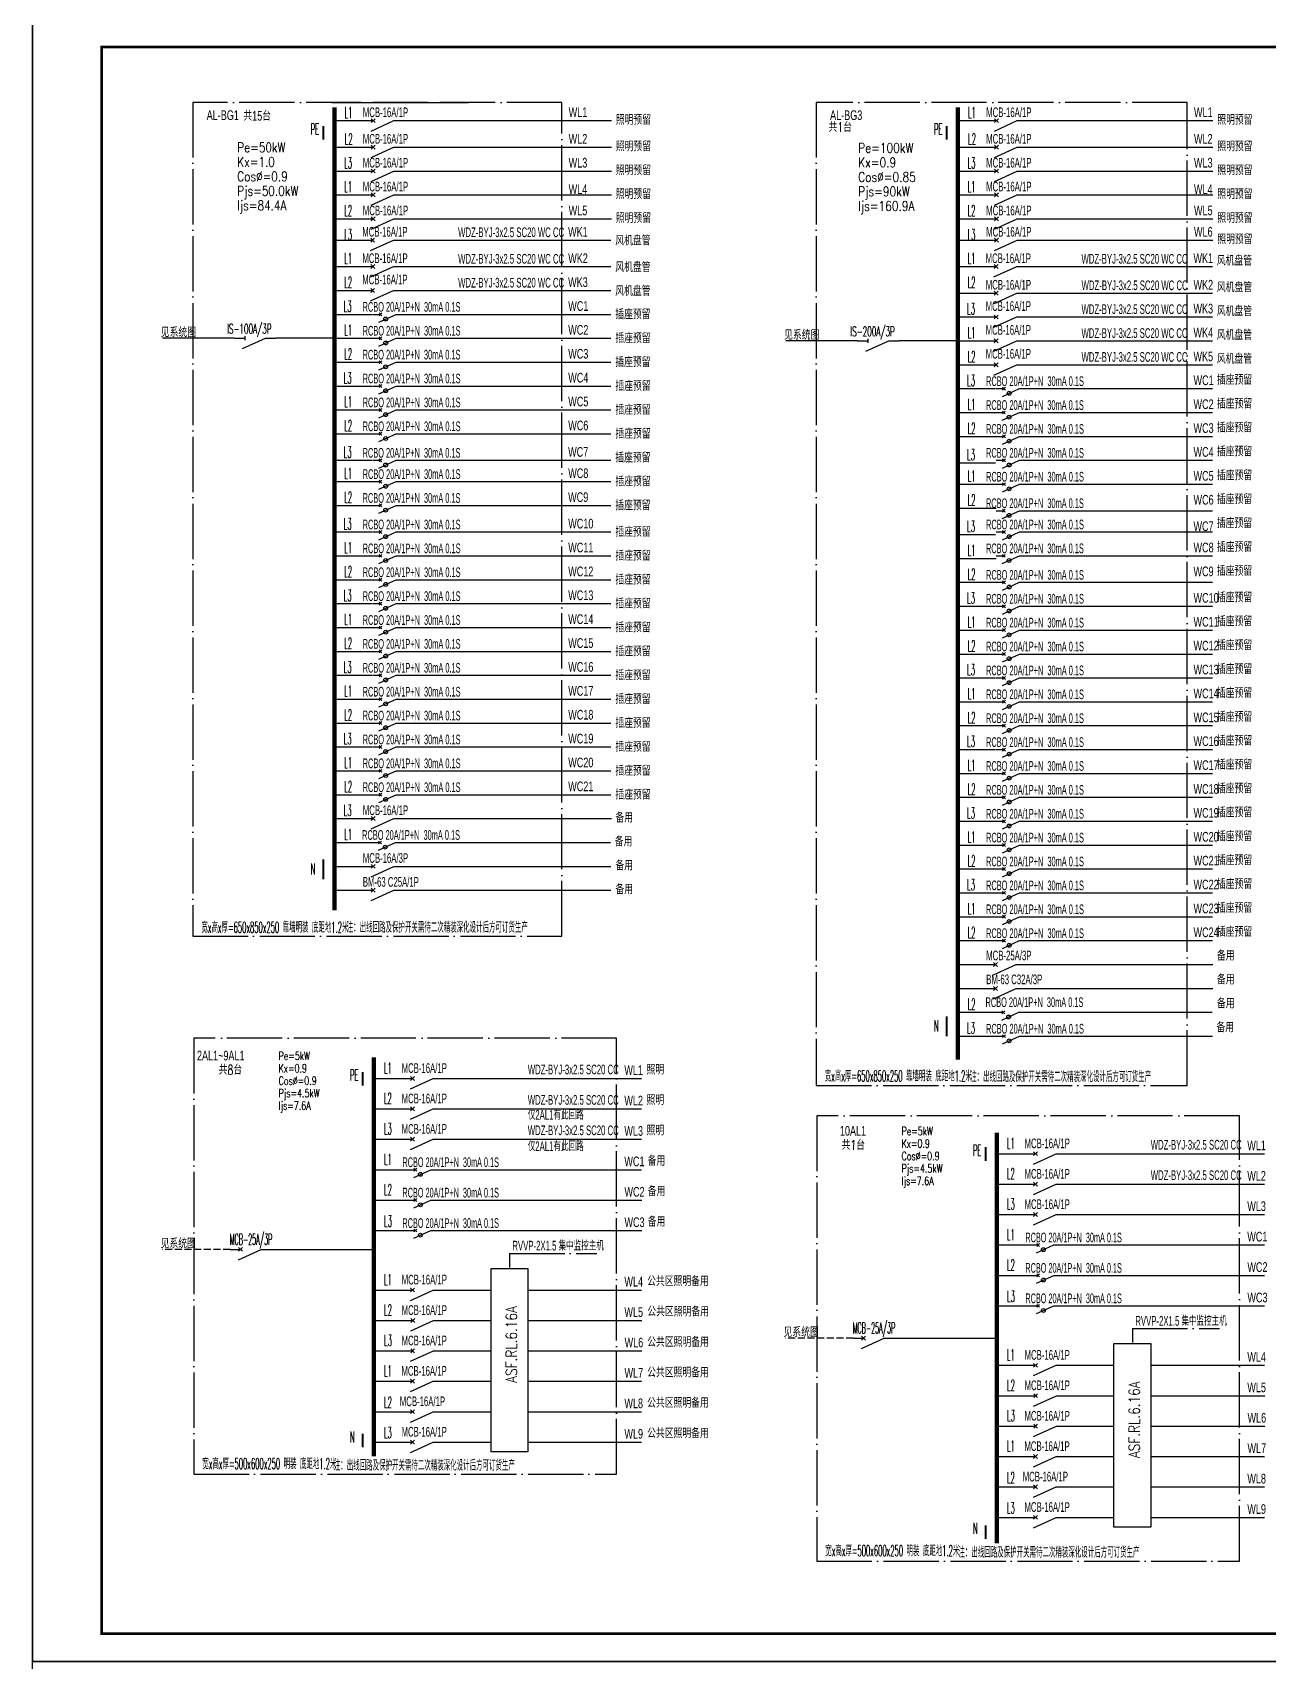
# Model space of a CAD drawing. Extents: x -127004 to 341119, y -13158 to 456864.
# Drawn here: x 27084 to 71803, y 68161 to 127086 of the extents above; entities that cross this region are included whole.
import ezdxf

# ---------------------------------------------------------------- set-up
doc = ezdxf.new("R2010")
doc.units = 0
doc.header["$LTSCALE"] = 1000
for name, pattern in [('CONTINOUS', [0]), ('DASH', [0.35, 0.25, -0.1]), ('DOTE', [2.42, 2, -0.2, 0.02, -0.2])]:
    doc.linetypes.add(name, pattern=pattern)
doc.layers.get('0').update_dxf_attribs({"linetype": 'CONTINUOUS'})
for name, color, linetype in [('D-TEXT', 7, 'CONTINUOUS'), ('DIM-箱柜', 3, 'CONTINUOUS'), ('DQ', 7, 'CONTINOUS'), ('EL-1', 4, 'DASH'), ('ELEMENT', 3, 'CONTINUOUS'), ('EQUIP-箱柜', 3, 'CONTINUOUS'), ('SIG_TEXT', 7, 'CONTINUOUS'), ('TEL_TEXT', 3, 'CONTINUOUS'), ('TEL_TITLE', 7, 'CONTINUOUS'), ('WIRE-照明', 1, 'CONTINUOUS'), ('内审意见修改', 2, 'CONTINUOUS')]:
    doc.layers.add(name, color=color, linetype=linetype)
doc.layers.add('内审要求修改2.10', color=6, linetype='CONTINUOUS', plot=False)
doc.styles.add('_COMPLEX', font='ros.shx', dxfattribs={"width": 0.6, "bigfont": 'jd.shx'})
doc.styles.add('_HZTXT', font='ROMANS2', dxfattribs={"width": 0.8, "bigfont": 'HZDF2'})
doc.styles.add('_TEL_DIM', font='ROMANS2', dxfattribs={"width": 0.8, "height": 3.5, "bigfont": 'HZDF2'})
doc.styles.add('B', font='ROMANS2', dxfattribs={"width": 0.8, "bigfont": 'HZDF2'})
doc.styles.add('DIM_FONT', font='ROMANS', dxfattribs={"bigfont": 'HZTXT'})
doc.styles.get("Standard").update_dxf_attribs({"font": 'GBENOR', "bigfont": 'GBCBIG'})

# ---------------------------------------------------------------- blocks, each defined once
blk = doc.blocks.new('SADF AGF AERG AER GER')
at = {"layer": 'DIM-箱柜'}
blk.add_lwpolyline([(-462150, -1228514), (-378050, -1228514), (-378050, -1287914), (-462150, -1287914)], close=True, dxfattribs=at)
blk = doc.blocks.new('A$C6873132B')
at = {"layer": 'DIM-箱柜'}
blk.add_blockref('SADF AGF AERG AER GER', (378050, 1287914), dxfattribs=at)
blk = doc.blocks.new('M_M19DXM')
for p, q in [((-0.25, -0.2), (0, -0.75)), ((-0.047, -0.203), (0.047, -0.297)), ((-0.047, -0.297), (0.047, -0.203))]:
    blk.add_line(p, q)
for points in [[(0, 0), (0, -0.25)], [(0, -0.75), (0, -1)]]:
    blk.add_lwpolyline(points)
blk.add_circle((-0.151, -0.417), 0.0615)
at = {"style": 'DIM_FONT', "width": 0.8, "flags": 9}
blk.add_attdef('S', (0.25, -0.5), '', height=0.2, dxfattribs=at)
blk = doc.blocks.new('M_M7')
for p, q in [((-0.25, -0.2), (0, -0.75)), ((-0.047, -0.297), (0.047, -0.203)), ((-0.047, -0.203), (0.047, -0.297))]:
    blk.add_line(p, q)
for points in [[(0, 0), (0, -0.25)], [(0, -0.75), (0, -1)]]:
    blk.add_lwpolyline(points)
at = {"width": 0.8, "flags": 9}
blk.add_attdef('S', (0.25, -0.5), '', height=0.2, dxfattribs=at)
blk = doc.blocks.new('M_M8')
for p, q in [((-0.25, -0.2), (0, -0.75)), ((0.05, -0.25), (-0.05, -0.25))]:
    blk.add_line(p, q)
for points in [[(0, 0), (0, -0.25)], [(0, -0.75), (0, -1)]]:
    blk.add_lwpolyline(points)
at = {"style": 'DIM_FONT', "width": 0.8, "flags": 9}
blk.add_attdef('S', (0.25, -0.5), '', height=0.2, dxfattribs=at)

msp = doc.modelspace()

# ---------------------------------------------------------------- linework, layer by layer
at = {"linetype": 'DOTE'}
for p, q in [((46240, 124561), (32883, 124561)), ((32883, 124561), (32883, 94397)), ((46240, 94397), (46240, 124561)), ((68867, 124561), (55440, 124561)), ((55440, 124561), (55440, 88994)), ((68867, 88994), (68867, 124561)), ((32883, 94397), (46240, 94397)), ((55440, 88994), (68867, 88994))]:
    msp.add_line(p, q, dxfattribs=at)
at = {"color": 0, "linetype": 'DOTE'}
for p, q in [((48217, 90707), (32917, 90707)), ((32917, 90707), (32917, 74936)), ((48217, 74936), (48217, 90707)), ((70757, 87902), (55457, 87902)), ((55457, 87902), (55457, 71789)), ((70757, 71789), (70757, 87902)), ((44339, 82923, 0), (47497, 82923, 0)), ((44339, 82923, 0), (44339, 82416, 0)), ((66879, 80200, 0), (70037, 80200, 0)), ((66879, 80200, 0), (66879, 79693, 0)), ((32917, 74936), (48217, 74936)), ((55457, 71789), (70757, 71789))]:
    msp.add_line(p, q, dxfattribs=at)
at = {"linetype": 'Continuous', "const_width": 72.9}
for points in [[(37606, 123710), (37606, 123213)], [(60162, 123710), (60162, 123213)], [(37606, 97176), (37606, 96448)], [(60162, 91500), (60162, 90772)]]:
    msp.add_lwpolyline(points, dxfattribs=at)
at = {"color": 1, "linetype": 'Continuous', "const_width": 72.9}
for points in [[(39031, 89488), (39031, 88991)], [(61571, 86765), (61571, 86268)], [(39031, 76399), (39031, 75902)], [(61571, 73089), (61571, 72592)]]:
    msp.add_lwpolyline(points, dxfattribs=at)
at = {"layer": 'DQ'}
for points in [[(45002, 75737), (43674, 75737), (43674, 82381), (45002, 82381)], [(67542, 73014), (66214, 73014), (66214, 79659), (67542, 79659)]]:
    msp.add_lwpolyline(points, close=True, dxfattribs=at)
at = {"layer": 'EL-1'}
for p, q in [((34234, 83067), (31777, 83067)), ((56775, 79859), (54317, 79859))]:
    msp.add_line(p, q, dxfattribs=at)
at = {"layer": 'EQUIP-箱柜'}
msp.add_line((37910, 124561), (42861, 124561), dxfattribs=at)
at = {"layer": 'TEL_TITLE'}
msp.add_lwpolyline([(27084, 68161), (111184, 68161), (111184, 127561), (27084, 127561)], close=True, dxfattribs=at)
at = {"layer": 'TEL_TITLE', "const_width": 100}
msp.add_lwpolyline([(29584, 69161), (110184, 69161), (110184, 126561), (29584, 126561)], close=True, dxfattribs=at)
at = {"layer": 'WIRE-照明'}
for p, q in [((38006, 123900), (39410, 123900)), ((40345, 123900), (48028, 123900)), ((60562, 123900), (61966, 123900)), ((62901, 123900), (69795, 123900)), ((38006, 122941), (39410, 122941)), ((40345, 122941), (48028, 122941)), ((60562, 122941), (61966, 122941)), ((62901, 122941), (69795, 122941)), ((37987, 122077), (39391, 122077)), ((40345, 122077), (48028, 122077)), ((60543, 122077), (61947, 122077)), ((62901, 122077), (69795, 122077)), ((37989, 121213), (39393, 121213)), ((40345, 121213), (48028, 121213)), ((60545, 121213), (61950, 121213)), ((62901, 121213), (69795, 121213)), ((37987, 120349), (39391, 120349)), ((40345, 120349), (48028, 120349)), ((60543, 120349), (61947, 120349)), ((62901, 120349), (69795, 120349)), ((37987, 119580), (39391, 119580)), ((40326, 119580), (48009, 119580)), ((60543, 119580), (61947, 119580)), ((62901, 119580), (69795, 119580)), ((37989, 118621), (39393, 118621)), ((40329, 118621), (48012, 118621)), ((60545, 118621), (61950, 118621)), ((62882, 118621), (69776, 118621)), ((37989, 117757), (39393, 117757)), ((40326, 117757), (48009, 117757)), ((60545, 117662), (61950, 117662)), ((62885, 117662), (69778, 117662)), ((37970, 116892), (39375, 116892)), ((40329, 116892), (48012, 116892)), ((60527, 116798), (61931, 116798)), ((62882, 116798), (69776, 116798)), ((37989, 116028), (39393, 116028)), ((40331, 116028), (48014, 116028)), ((60545, 115934), (61950, 115934)), ((62882, 115934), (69776, 115934)), ((37989, 115164), (39393, 115164)), ((40329, 115164), (48012, 115164)), ((60545, 115069), (61950, 115069)), ((62885, 115069), (69778, 115069)), ((37970, 114300), (39375, 114300)), ((40331, 114300), (48014, 114300)), ((60527, 114205), (61931, 114205)), ((62887, 114205), (69781, 114205)), ((37989, 113436), (39393, 113436)), ((40331, 113436), (48014, 113436)), ((60545, 113341), (61950, 113341)), ((62885, 113341), (69778, 113341)), ((37989, 112572), (39393, 112572)), ((40331, 112572), (48014, 112572)), ((60545, 112477), (61950, 112477)), ((62887, 112477), (69781, 112477)), ((37970, 111613), (39375, 111613)), ((40329, 111613), (48012, 111613)), ((60527, 111518), (61931, 111518)), ((62887, 111613), (69781, 111613)), ((37989, 110844), (39393, 110844)), ((40331, 110844), (48014, 110844)), ((60545, 110749), (61950, 110749)), ((62887, 110749), (69781, 110749)), ((37989, 109980), (39393, 109980)), ((40329, 109980), (48012, 109980)), ((60545, 109885), (61950, 109885)), ((62885, 109790), (69778, 109790)), ((37970, 109021), (39375, 109021)), ((40331, 109021), (48014, 109021)), ((62887, 109021), (69781, 109021)), ((60527, 108926), (61931, 108926)), ((37989, 108157), (39393, 108157)), ((40331, 108157), (48014, 108157)), ((60545, 108062), (61950, 108062)), ((62885, 108157), (69778, 108157)), ((37989, 107292), (39393, 107292)), ((40331, 107292), (48014, 107292)), ((60545, 107198), (61950, 107198)), ((62887, 107198), (69781, 107198)), ((37970, 106428), (39375, 106428)), ((40331, 106428), (48014, 106428)), ((60527, 106333), (61931, 106333)), ((62887, 106333), (69781, 106333)), ((37989, 105564), (39393, 105564)), ((40331, 105564), (48014, 105564)), ((60545, 105469), (61950, 105469)), ((62887, 105469), (69781, 105469)), ((37989, 104700), (39393, 104700)), ((40331, 104700), (48014, 104700)), ((60545, 104605), (61950, 104605)), ((62887, 104605), (69781, 104605)), ((37970, 103836), (39375, 103836)), ((40331, 103836), (48014, 103836)), ((60527, 103741), (61931, 103741)), ((62887, 103741), (69781, 103741)), ((37989, 102972), (39393, 102972)), ((40331, 102972), (48014, 102972)), ((60545, 102877), (61950, 102877)), ((62887, 102877), (69781, 102877)), ((37989, 102108), (39393, 102108)), ((40331, 102108), (48014, 102108)), ((60545, 102013), (61950, 102013)), ((62887, 102013), (69781, 102013)), ((37970, 101244), (39375, 101244)), ((40331, 101244), (48014, 101244)), ((60527, 101149), (61931, 101149)), ((62887, 101149), (69781, 101149)), ((37989, 100380), (39393, 100380)), ((40331, 100380), (48014, 100380)), ((60545, 100285), (61950, 100285)), ((62887, 100285), (69781, 100285)), ((37989, 99515), (39393, 99515)), ((40331, 99515), (48014, 99515)), ((60545, 99421), (61950, 99421)), ((62887, 99421), (69781, 99421)), ((37970, 98651), (39375, 98651)), ((40345, 98651), (48028, 98651)), ((60545, 98556), (61950, 98556)), ((62887, 98556), (69781, 98556)), ((37989, 97787), (39393, 97787)), ((40312, 97787), (47995, 97787)), ((60545, 97692), (61950, 97692)), ((62887, 97692), (69781, 97692)), ((37989, 96923), (39393, 96923)), ((40331, 96923), (48014, 96923)), ((60545, 96828), (61950, 96828)), ((62887, 96828), (69781, 96828)), ((37970, 96059), (39375, 96059)), ((40331, 96059), (48014, 96059)), ((60545, 95964), (61950, 95964)), ((62887, 95964), (69781, 95964)), ((60545, 95100), (61950, 95100)), ((62887, 95100), (69781, 95100)), ((60545, 94236), (61950, 94236)), ((62887, 94236), (69781, 94236)), ((60545, 93372), (61950, 93372)), ((62901, 93372), (69795, 93372)), ((60545, 92508), (61950, 92508)), ((62901, 92508), (69795, 92508)), ((60545, 91644), (61950, 91644)), ((62868, 91644), (69762, 91644)), ((60545, 90779), (61950, 90779)), ((62887, 90779), (69781, 90779)), ((39428, 89251), (40832, 89251)), ((41770, 89251), (49120, 89251)), ((39428, 88150), (40832, 88150)), ((41770, 88150), (49120, 88150)), ((39428, 87050), (40832, 87050)), ((41770, 87050), (49120, 87050)), ((61968, 86528), (63372, 86528)), ((64310, 86528), (71660, 86528)), ((39428, 85949), (40832, 85949)), ((41770, 85949), (49120, 85949)), ((61968, 85428), (63372, 85428)), ((64310, 85428), (71660, 85428)), ((39433, 84849), (40837, 84849)), ((41774, 84849), (49125, 84849)), ((61968, 84327), (63372, 84327)), ((64310, 84327), (71660, 84327)), ((39433, 83749), (40837, 83749)), ((41774, 83749), (49125, 83749)), ((61968, 83227), (63372, 83227)), ((64310, 83227), (71660, 83227)), ((61973, 82126), (63377, 82126)), ((64315, 82126), (71665, 82126)), ((39431, 81597), (40835, 81597)), ((41772, 81597), (43676, 81597)), ((45002, 81597), (49122, 81597)), ((61973, 81026), (63377, 81026)), ((64315, 81026), (71665, 81026)), ((39438, 80497), (40842, 80497)), ((41779, 80497), (43677, 80496)), ((45002, 80497), (49129, 80497)), ((39435, 79396), (40839, 79396)), ((41777, 79396), (43675, 79396)), ((44999, 79396), (49127, 79396)), ((61971, 78874), (63375, 78874)), ((64312, 78874), (66216, 78874)), ((67542, 78874), (71663, 78874)), ((39431, 78296), (40835, 78296)), ((41772, 78296), (43675, 78296)), ((45002, 78296), (49122, 78296)), ((39431, 77195), (40835, 77195)), ((41772, 77195), (43674, 77195)), ((45002, 77195), (49122, 77195)), ((61978, 77774), (63382, 77774)), ((64319, 77774), (66217, 77773)), ((67542, 77774), (71670, 77774)), ((61975, 76674), (63379, 76674)), ((64317, 76674), (66215, 76673)), ((67539, 76674), (71667, 76674)), ((39428, 76095), (40832, 76095)), ((41770, 76095), (43674, 76095)), ((45002, 76095), (49122, 76095)), ((61971, 75573), (63375, 75573)), ((64312, 75573), (66215, 75573)), ((67542, 75573), (71663, 75573)), ((61971, 74473), (63375, 74473)), ((64312, 74473), (66214, 74473)), ((67542, 74473), (71663, 74473)), ((61968, 73372), (63372, 73372)), ((64310, 73372), (66214, 73372)), ((67542, 73372), (71663, 73372))]:
    msp.add_line(p, q, dxfattribs=at)
at = {"layer": 'WIRE-照明', "linetype": 'Continuous'}
for p, q in [((34381, 116028), (31783, 116028)), ((37989, 116028), (35881, 116028)), ((56938, 115934), (54339, 115934)), ((60545, 115934), (58438, 115934)), ((35547, 83067), (39433, 83067)), ((58087, 79859), (61973, 79859))]:
    msp.add_line(p, q, dxfattribs=at)
at = {"layer": 'WIRE-照明', "const_width": 160}
for points in [[(38008, 124376), (38008, 95335)], [(60564, 124376), (60564, 89932)], [(39433, 90009), (39433, 75580)], [(61973, 87286), (61973, 72433)]]:
    msp.add_lwpolyline(points, dxfattribs=at)

# ---------------------------------------------------------------- block references
at = {"layer": 'DIM-箱柜'}
msp.add_blockref('SADF AGF AERG AER GER', (489234, 1356075), dxfattribs=at)
at = {"layer": 'DQ'}
for name, p, xscale, yscale, zscale, rotation in [('M_M7', (39035, 123900), 1500, 1500, 1500, 90), ('M_M7', (61591, 123900), 1500, 1500, 1500, 90), ('M_M7', (39035, 122941), 1500.000000000001, 1500.000000000001, 1500.000000000001, 89.99999999999999), ('M_M7', (61591, 122941), 1500.000000000001, 1500.000000000001, 1500.000000000001, 89.99999999999999), ('M_M7', (39035, 122077), 1500.000000000001, 1500.000000000001, 1500.000000000001, 89.99999999999999), ('M_M7', (61591, 122077), 1500.000000000001, 1500.000000000001, 1500.000000000001, 89.99999999999999), ('M_M7', (39035, 121213), 1500.000000000001, 1500.000000000001, 1500.000000000001, 89.99999999999999), ('M_M7', (61591, 121213), 1500.000000000001, 1500.000000000001, 1500.000000000001, 89.99999999999999), ('M_M7', (39035, 120349), 1500, 1500, 1500, 90), ('M_M7', (61591, 120349), 1500, 1500, 1500, 90), ('M_M7', (39016, 119580), 1500, 1500, 1500, 90), ('M_M7', (61591, 119580), 1500.000000000001, 1500.000000000001, 1500.000000000001, 89.99999999999999), ('M_M7', (39018, 118621), 1500, 1500, 1500, 90), ('M_M7', (61572, 118621), 1500.000000000001, 1500.000000000001, 1500.000000000001, 89.99999999999999), ('M_M7', (39016, 117757), 1500.000000000001, 1500.000000000001, 1500.000000000001, 89.99999999999999), ('M_M7', (61575, 117662), 1500, 1500, 1500, 90), ('M_M7', (61572, 116798), 1500, 1500, 1500, 89.99999999999999), ('M_M8', (34385, 116028), 1500, 1500, 1500, 90), ('M_M8', (56938, 115934), 1500.000000000001, 1500.000000000001, 1500.000000000001, 89.99999999999999), ('M_M7', (61572, 115934), 1500, 1500, 1500, 89.99999999999999), ('M_M7', (61572, 115069), 1500, 1500, 1500, 89.99999999999999), ('M_M7', (39035, 98651), 1500.000000000001, 1500.000000000001, 1500.000000000001, 89.99999999999999), ('M_M7', (39035, 96923), 1500.000000000001, 1500.000000000001, 1500.000000000001, 89.99999999999999), ('M_M7', (39035, 96059), 1500.000000000001, 1500.000000000001, 1500.000000000001, 89.99999999999999), ('M_M7', (61549, 93372), 1500.000000000001, 1500.000000000001, 1500.000000000001, 89.99999999999999), ('M_M7', (61549, 92508), 1500.000000000001, 1500.000000000001, 1500.000000000001, 89.99999999999999), ('M_M7', (40457, 89251), 1500, 1500, 1500, 90), ('M_M7', (40457, 88150), 1500, 1500, 1500, 90), ('M_M7', (40457, 87050), 1500, 1500, 1500, 90), ('M_M7', (62997, 86528), 1500, 1500, 1500, 90), ('M_M7', (62997, 85428), 1500, 1500, 1500, 90), ('M_M7', (62997, 84327), 1500, 1500, 1500, 90), ('M_M7', (34234, 83067), 1500, 1500, 1500, 90), ('M_M7', (40460, 81597), 1500, 1500, 1500, 90), ('M_M7', (40467, 80497), 1500, 1500, 1500, 90), ('M_M7', (56775, 79859), 1500, 1500, 1500, 90), ('M_M7', (40464, 79396), 1500, 1500, 1500, 90), ('M_M7', (63000, 78874), 1500, 1500, 1500, 90), ('M_M7', (40460, 78296), 1500, 1500, 1500, 90), ('M_M7', (63007, 77774), 1500, 1500, 1500, 90), ('M_M7', (40460, 77195), 1500, 1500, 1500, 90), ('M_M7', (63004, 76674), 1500, 1500, 1500, 90), ('M_M7', (40457, 76095), 1500, 1500, 1500, 90), ('M_M7', (63000, 75573), 1500, 1500, 1500, 90), ('M_M7', (63000, 74473), 1500, 1500, 1500, 90), ('M_M7', (62997, 73372), 1500, 1500, 1500, 90)]:
    msp.add_blockref(name, p, dxfattribs=dict(at, xscale=xscale, yscale=yscale, zscale=zscale, rotation=rotation))
at = {"layer": 'ELEMENT'}
for p, xscale, yscale, zscale, rotation in [((39391, 116892), 1124.999999999998, 1124.999999999998, 1124.999999999998, 89.99999999999999), ((39393, 116028), 1125, 1125, 1125, 90), ((39391, 115164), 1125, 1125, 1125, 90), ((39393, 114300), 1125, 1125, 1125, 90), ((61950, 114205), 1125, 1125, 1125, 90), ((39393, 113436), 1125, 1125, 1125, 90), ((61947, 113341), 1125, 1125, 1125, 90), ((39393, 112572), 1125, 1125, 1125, 90), ((61950, 112477), 1125, 1125, 1125, 90), ((39391, 111613), 1124.999999999998, 1124.999999999998, 1124.999999999998, 89.99999999999999), ((61950, 111613), 1125, 1125, 1125, 90), ((39393, 110844), 1125, 1125, 1125, 90), ((61950, 110749), 1125, 1125, 1125, 90), ((39391, 109980), 1125, 1125, 1125, 90), ((61947, 109790), 1124.999999999998, 1124.999999999998, 1124.999999999998, 89.99999999999999), ((39393, 109021), 1124.999999999998, 1124.999999999998, 1124.999999999998, 89.99999999999999), ((61950, 109021), 1125, 1125, 1125, 90), ((39393, 108157), 1125, 1125, 1125, 90), ((61947, 108157), 1125, 1125, 1125, 90), ((39393, 107292), 1125, 1125, 1125, 90), ((61950, 107198), 1124.999999999998, 1124.999999999998, 1124.999999999998, 89.99999999999999), ((39393, 106428), 1125, 1125, 1125, 90), ((61950, 106333), 1125, 1125, 1125, 90), ((39393, 105564), 1125, 1125, 1125, 90), ((61950, 105469), 1125, 1125, 1125, 90), ((39393, 104700), 1125, 1125, 1125, 90), ((61950, 104605), 1125, 1125, 1125, 90), ((39393, 103836), 1125, 1125, 1125, 90), ((61950, 103741), 1125, 1125, 1125, 90), ((39393, 102972), 1125, 1125, 1125, 90), ((61950, 102877), 1125, 1125, 1125, 90), ((39393, 102108), 1125, 1125, 1125, 90), ((61950, 102013), 1125, 1125, 1125, 90), ((39393, 101244), 1125, 1125, 1125, 90), ((61950, 101149), 1125, 1125, 1125, 90), ((39393, 100380), 1125, 1125, 1125, 90), ((61950, 100285), 1125, 1125, 1125, 90), ((39393, 99515), 1125, 1125, 1125, 90), ((61950, 99421), 1125, 1125, 1125, 90), ((61950, 98556), 1125, 1125, 1125, 90), ((39375, 97787), 1124.999999999988, 1124.999999999988, 1124.999999999988, 89.99999999999999), ((61950, 97692), 1125, 1125, 1125, 90), ((61950, 96828), 1125, 1125, 1125, 90), ((61950, 95964), 1125, 1125, 1125, 90), ((61950, 95100), 1125, 1125, 1125, 90), ((61950, 94236), 1125, 1125, 1125, 90), ((61931, 91644), 1125, 1125, 1125, 89.99999999999999), ((61950, 90779), 1125, 1125, 1125, 90), ((40649, 85949), 1125, 1125, 1125, 90), ((40649, 84849), 1125, 1125, 1125, 90), ((40649, 83749), 1125, 1125, 1125, 90), ((63190, 83227), 1125, 1125, 1125, 90), ((63190, 82126), 1125, 1125, 1125, 90), ((63190, 81026), 1125, 1125, 1125, 90)]:
    msp.add_blockref('M_M19DXM', p, dxfattribs=dict(at, xscale=xscale, yscale=yscale, zscale=zscale, rotation=rotation))
at = {"layer": '内审要求修改2.10'}
for p in [(111184, 68161), (111184, 8761)]:
    msp.add_blockref('A$C6873132B', p, dxfattribs=at)

# ---------------------------------------------------------------- texts
at = {"layer": 'D-TEXT', "style": '_HZTXT'}
for s, width, p in [('L1', 0.45, (38374, 123995)), ('L1', 0.45, (60930, 123995)), ('PE', 0.45, (37144, 123394)), ('PE', 0.45, (59700, 123394)), ('L2', 0.45, (38381, 123036)), ('L2', 0.45, (60937, 123036)), ('L3', 0.45, (38360, 122171)), ('L3', 0.45, (60916, 122171)), ('L1', 0.45, (38362, 121307)), ('L1', 0.45, (60918, 121307)), ('L2', 0.45, (38360, 120443)), ('L2', 0.45, (60916, 120443)), ('L3', 0.45, (38362, 119579)), ('L3', 0.45, (60918, 119579)), ('L1', 0.45, (38362, 118715)), ('L1', 0.45, (60918, 118715)), ('L2', 0.45, (38362, 117851)), ('L2', 0.45, (60918, 117851)), ('L3', 0.45, (38343, 116987)), ('L3', 0.45, (60899, 116892)), ('L1', 0.45, (38362, 116122)), ('L1', 0.45, (60918, 116028)), ('L2', 0.45, (38362, 115258)), ('L2', 0.45, (60918, 115164)), ('L3', 0.45, (38343, 114394)), ('L3', 0.45, (60899, 114299)), ('L1', 0.45, (38362, 113530)), ('L1', 0.45, (60918, 113435)), ('L2', 0.45, (38362, 112666)), ('L2', 0.45, (60918, 112571)), ('L3', 0.45, (38343, 111707)), ('L3', 0.45, (60899, 111612)), ('L1', 0.45, (38362, 110938)), ('L1', 0.45, (60918, 110843)), ('L2', 0.45, (38362, 110074)), ('L2', 0.45, (60918, 109979)), ('L3', 0.45, (38343, 109115)), ('L3', 0.45, (60899, 109020)), ('L1', 0.45, (38362, 108251)), ('L1', 0.45, (60918, 108156)), ('L2', 0.45, (38362, 107387)), ('L2', 0.45, (60918, 107292)), ('L3', 0.45, (38343, 106522)), ('L3', 0.45, (60899, 106428)), ('L1', 0.45, (38362, 105658)), ('L1', 0.45, (60918, 105563)), ('L2', 0.45, (38362, 104794)), ('L2', 0.45, (60918, 104699)), ('L3', 0.45, (38343, 103930)), ('L3', 0.45, (60899, 103835)), ('L1', 0.45, (38362, 103066)), ('L1', 0.45, (60918, 102971)), ('L2', 0.45, (38362, 102202)), ('L2', 0.45, (60918, 102107)), ('L3', 0.45, (38343, 101338)), ('L3', 0.45, (60899, 101243)), ('L1', 0.45, (38362, 100474)), ('L1', 0.45, (60918, 100379)), ('L2', 0.45, (38362, 99610)), ('L2', 0.45, (60918, 99515)), ('L3', 0.45, (38343, 98745)), ('L3', 0.45, (60899, 98651)), ('L1', 0.45, (38362, 97881)), ('L1', 0.45, (60918, 97786)), ('L2', 0.45, (60918, 96922)), ('N', 0.45, (37144, 96630)), ('L3', 0.45, (60899, 96058)), ('L1', 0.45, (60918, 95194)), ('宽x高x厚=650x850x250 靠墙明装 底距地1.2米', 0.45, (33193, 94521)), ('注：出线回路及保护开关需待二次精装深化设计后方可订货生产', 0.45, (38452, 94521)), ('L2', 0.45, (60918, 94330)), ('L2', 0.45, (60918, 91738)), ('N', 0.45, (59700, 90954)), ('L3', 0.45, (60899, 90874)), ('L1', 0.45, (39798, 89429)), ('宽x高x厚=650x850x250 靠墙明装 底距地1.2米', 0.45, (55750, 89142)), ('注：出线回路及保护开关需待二次精装深化设计后方可订货生产', 0.45, (61008, 89118)), ('L2', 0.45, (39798, 88328)), ('L3', 0.45, (39798, 87228)), ('L1', 0.45, (62339, 86706)), ('L1', 0.45, (39798, 86127)), ('L2', 0.45, (62339, 85605)), ('L2', 0.45, (39803, 85027)), ('L3', 0.45, (62339, 84505)), ('L3', 0.45, (39803, 83887)), ('MCB-25A/3P', 0.4, (34219, 83233, 0)), ('L1', 0.45, (62339, 83404)), ('L2', 0.45, (62343, 82304)), ('L1', 0.45, (39798, 81775)), ('L3', 0.45, (62343, 81165)), ('L2', 0.45, (39805, 80675)), ('MCB-25A/3P', 0.4, (56759, 80026, 0)), ('L3', 0.45, (39803, 79574)), ('L1', 0.45, (62339, 79052)), ('L1', 0.45, (39801, 78474)), ('L2', 0.45, (62346, 77952)), ('L2', 0.45, (39801, 77334)), ('L3', 0.45, (62343, 76851)), ('L3', 0.45, (39798, 76234)), ('L1', 0.45, (62341, 75751)), ('宽x高x厚=500x600x250 明装 底距地1.2米', 0.45, (33227, 75115)), ('注：出线回路及保护开关需待二次精装深化设计后方可订货生产', 0.45, (37984, 75060)), ('L2', 0.45, (62341, 74611)), ('L3', 0.45, (62339, 73511)), ('宽x高x厚=500x600x250 明装 底距地1.2米', 0.45, (55767, 71967)), ('注：出线回路及保护开关需待二次精装深化设计后方可订货生产', 0.45, (60585, 71912))]:
    msp.add_text(s, height=400, dxfattribs=dict(at, width=width)).set_placement(p)
at = {"layer": 'D-TEXT', "color": 1, "style": '_HZTXT', "width": 0.45}
for s, p in [('PE', (38569, 89173)), ('PE', (61109, 86450)), ('N', (38569, 76083)), ('N', (61109, 72774))]:
    msp.add_text(s, height=400, dxfattribs=at).set_placement(p)
at = {"layer": 'D-TEXT', "style": '_HZTXT', "width": 0.8}
for p in [(44610, 78241), (67150, 75518)]:
    msp.add_text('ASF.RL.6.16A', height=400, rotation=90, dxfattribs=at).set_placement(p)
at = {"layer": 'SIG_TEXT', "style": '_TEL_DIM'}
for s, height, width, p in [('Pe=50kW', 350, 0.8, (34487, 122757)), ('Kx=1.0', 350, 0.8, (34487, 122232)), ('Pe=100kW', 350, 0.8, (56962, 122737)), ('Cos%%C=0.9', 350, 0.8, (34487, 121707)), ('Cos%%C=0.85', 350, 0.8, (56962, 121687)), ('Kx=0.9', 350, 0.8, (56962, 122212)), ('Pjs=50.0kW', 350, 0.8, (34487, 121182)), ('Pjs=90kW', 350, 0.8, (56962, 121162)), ('Ijs=84.4A', 350, 0.8, (34487, 120657)), ('Ijs=160.9A', 350, 0.8, (56962, 120637)), ('Pe=5kW', 300, 0.7, (35987, 89918)), ('Kx=0.9', 300, 0.7, (35987, 89468)), ('Cos%%C=0.9', 300, 0.7, (35987, 89018)), ('Pjs=4.5kW', 300, 0.7, (35987, 88568)), ('Ijs=7.6A', 300, 0.7, (35987, 88118)), ('Pe=5kW', 300, 0.7, (58527, 87195)), ('Kx=0.9', 300, 0.7, (58527, 86745)), ('Cos%%C=0.9', 300, 0.7, (58527, 86295)), ('Pjs=4.5kW', 300, 0.7, (58527, 85845)), ('Ijs=7.6A', 300, 0.7, (58527, 85395))]:
    msp.add_text(s, height=height, dxfattribs=dict(at, width=width)).set_placement(p)
at = {"layer": 'TEL_TEXT', "ltscale": 2, "style": '_COMPLEX'}
for s, width, p in [('MCB-16A/1P', 0.6, (39034, 124027)), ('WL1', 0.7, (46482, 124027)), ('MCB-16A/1P', 0.6, (61590, 124027)), ('WL1', 0.7, (69109, 124027)), ('AL-BG1', 0.7, (33384, 123923)), ('共15台', 0.7, (34712, 123900)), ('照明预留', 0.7, (48187, 123753)), ('AL-BG3', 0.7, (55941, 123923)), ('照明预留', 0.7, (69954, 123753)), ('MCB-16A/1P', 0.6, (39034, 123068)), ('照明预留', 0.7, (48187, 122794)), ('MCB-16A/1P', 0.6, (61590, 123068)), ('照明预留', 0.7, (69954, 122794)), ('MCB-16A/1P', 0.6, (39034, 122204)), ('MCB-16A/1P', 0.6, (61590, 122204)), ('照明预留', 0.7, (48187, 121930)), ('照明预留', 0.7, (69954, 121930)), ('MCB-16A/1P', 0.6, (39034, 121339)), ('照明预留', 0.7, (48187, 121066)), ('MCB-16A/1P', 0.6, (61590, 121339)), ('照明预留', 0.7, (69954, 121066)), ('MCB-16A/1P', 0.6, (39034, 120475)), ('MCB-16A/1P', 0.6, (61590, 120475)), ('照明预留', 0.7, (48187, 120202)), ('照明预留', 0.7, (69954, 120202)), ('MCB-16A/1P', 0.6, (39015, 119706)), ('WDZ-BYJ-3x2.5 SC20 WC CC', 0.6, (42482, 119686)), ('WK1', 0.7, (46463, 119706)), ('风机盘管', 0.7, (48168, 119385)), ('MCB-16A/1P', 0.6, (61590, 119706)), ('照明预留', 0.7, (69954, 119433)), ('MCB-16A/1P', 0.6, (39018, 118747)), ('WDZ-BYJ-3x2.5 SC20 WC CC', 0.6, (42482, 118727)), ('WK2', 0.7, (46466, 118747)), ('MCB-16A/1P', 0.6, (61571, 118747)), ('WDZ-BYJ-3x2.5 SC20 WC CC', 0.6, (65038, 118727)), ('WK1', 0.7, (69090, 118747)), ('风机盘管', 0.7, (69935, 118658)), ('风机盘管', 0.7, (48170, 118426)), ('MCB-16A/1P', 0.6, (39015, 117978)), ('WDZ-BYJ-3x2.5 SC20 WC CC', 0.6, (42482, 117863)), ('WK3', 0.7, (46463, 117883)), ('风机盘管', 0.7, (48168, 117562)), ('MCB-16A/1P', 0.6, (61574, 117788)), ('WDZ-BYJ-3x2.5 SC20 WC CC', 0.6, (65041, 117768)), ('WK2', 0.7, (69092, 117788)), ('风机盘管', 0.7, (69937, 117699)), ('RCBO 20A/1P+N  30mA 0.1S', 0.5, (39027, 116988)), ('WC1', 0.7, (46466, 117019)), ('MCB-16A/1P', 0.6, (61571, 117019)), ('WK3', 0.7, (69090, 116924)), ('插座预留', 0.7, (48170, 116719)), ('WDZ-BYJ-3x2.5 SC20 WC CC', 0.6, (65038, 116904)), ('风机盘管', 0.7, (69935, 116835)), ('RCBO 20A/1P+N  30mA 0.1S', 0.5, (39030, 116124)), ('插座预留', 0.7, (48173, 115854)), ('MCB-16A/1P', 0.6, (61571, 116155)), ('WDZ-BYJ-3x2.5 SC20 WC CC', 0.6, (65038, 116040)), ('WK4', 0.7, (69090, 116060)), ('风机盘管', 0.7, (69935, 115971)), ('RCBO 20A/1P+N  30mA 0.1S', 0.5, (39027, 115260)), ('MCB-16A/1P', 0.6, (61571, 115291)), ('WDZ-BYJ-3x2.5 SC20 WC CC', 0.6, (65038, 115176)), ('WK5', 0.7, (69090, 115196)), ('风机盘管', 0.7, (69935, 115107)), ('插座预留', 0.7, (48170, 114990)), ('RCBO 20A/1P+N  30mA 0.1S', 0.5, (39030, 114396)), ('插座预留', 0.7, (48173, 114126)), ('RCBO 20A/1P+N  30mA 0.1S', 0.5, (61586, 114301)), ('WC1', 0.7, (69092, 114332)), ('插座预留', 0.7, (69937, 114349)), ('RCBO 20A/1P+N  30mA 0.1S', 0.5, (39030, 113532)), ('RCBO 20A/1P+N  30mA 0.1S', 0.5, (61583, 113437)), ('插座预留', 0.7, (69940, 113485)), ('插座预留', 0.7, (48173, 113262)), ('RCBO 20A/1P+N  30mA 0.1S', 0.5, (39030, 112667)), ('插座预留', 0.7, (48173, 112398)), ('RCBO 20A/1P+N  30mA 0.1S', 0.5, (61586, 112573)), ('插座预留', 0.7, (69937, 112621)), ('RCBO 20A/1P+N  30mA 0.1S', 0.5, (39027, 111708)), ('RCBO 20A/1P+N  30mA 0.1S', 0.5, (61586, 111708)), ('插座预留', 0.7, (69940, 111757)), ('插座预留', 0.7, (48170, 111534)), ('RCBO 20A/1P+N  30mA 0.1S', 0.5, (39030, 110939)), ('插座预留', 0.7, (48173, 110670)), ('RCBO 20A/1P+N  30mA 0.1S', 0.5, (61586, 110844)), ('插座预留', 0.7, (69940, 110893)), ('RCBO 20A/1P+N  30mA 0.1S', 0.5, (39027, 110075)), ('插座预留', 0.7, (48170, 109806)), ('RCBO 20A/1P+N  30mA 0.1S', 0.5, (61583, 109885)), ('插座预留', 0.7, (69940, 110029)), ('RCBO 20A/1P+N  30mA 0.1S', 0.5, (39030, 109116)), ('插座预留', 0.7, (48173, 108847)), ('RCBO 20A/1P+N  30mA 0.1S', 0.5, (61586, 109116)), ('插座预留', 0.7, (69937, 109165)), ('RCBO 20A/1P+N  30mA 0.1S', 0.5, (39030, 108252)), ('RCBO 20A/1P+N  30mA 0.1S', 0.5, (61583, 108252)), ('插座预留', 0.7, (69940, 108301)), ('插座预留', 0.7, (48173, 107983)), ('RCBO 20A/1P+N  30mA 0.1S', 0.5, (39030, 107388)), ('插座预留', 0.7, (48173, 107118)), ('RCBO 20A/1P+N  30mA 0.1S', 0.5, (61586, 107293)), ('插座预留', 0.7, (69937, 107436)), ('RCBO 20A/1P+N  30mA 0.1S', 0.5, (39030, 106524)), ('RCBO 20A/1P+N  30mA 0.1S', 0.5, (61586, 106429)), ('插座预留', 0.7, (69940, 106478)), ('插座预留', 0.7, (48173, 106254)), ('RCBO 20A/1P+N  30mA 0.1S', 0.5, (39030, 105660)), ('插座预留', 0.7, (48173, 105390)), ('RCBO 20A/1P+N  30mA 0.1S', 0.5, (61586, 105565)), ('插座预留', 0.7, (69940, 105613)), ('RCBO 20A/1P+N  30mA 0.1S', 0.5, (39030, 104796)), ('插座预留', 0.7, (48173, 104526)), ('RCBO 20A/1P+N  30mA 0.1S', 0.5, (61586, 104701)), ('插座预留', 0.7, (69940, 104749)), ('RCBO 20A/1P+N  30mA 0.1S', 0.5, (39030, 103931)), ('插座预留', 0.7, (48173, 103662)), ('RCBO 20A/1P+N  30mA 0.1S', 0.5, (61586, 103837)), ('插座预留', 0.7, (69940, 103885)), ('RCBO 20A/1P+N  30mA 0.1S', 0.5, (39030, 103067)), ('插座预留', 0.7, (48173, 102798)), ('RCBO 20A/1P+N  30mA 0.1S', 0.5, (61586, 102972)), ('插座预留', 0.7, (69940, 103021)), ('RCBO 20A/1P+N  30mA 0.1S', 0.5, (39030, 102203)), ('插座预留', 0.7, (69940, 102157)), ('插座预留', 0.7, (48173, 101934)), ('RCBO 20A/1P+N  30mA 0.1S', 0.5, (61586, 102108)), ('RCBO 20A/1P+N  30mA 0.1S', 0.5, (39030, 101339)), ('插座预留', 0.7, (48173, 101070)), ('RCBO 20A/1P+N  30mA 0.1S', 0.5, (61586, 101244)), ('插座预留', 0.7, (69940, 101293)), ('RCBO 20A/1P+N  30mA 0.1S', 0.5, (39030, 100475)), ('插座预留', 0.7, (69940, 100429)), ('插座预留', 0.7, (48173, 100206)), ('RCBO 20A/1P+N  30mA 0.1S', 0.5, (61586, 100380)), ('RCBO 20A/1P+N  30mA 0.1S', 0.5, (39030, 99611)), ('插座预留', 0.7, (48173, 99341)), ('RCBO 20A/1P+N  30mA 0.1S', 0.5, (61586, 99516)), ('插座预留', 0.7, (69940, 99565)), ('MCB-16A/1P', 0.6, (39034, 98778)), ('RCBO 20A/1P+N  30mA 0.1S', 0.5, (61586, 98652)), ('插座预留', 0.7, (69940, 98701)), ('备用', 0.7, (48173, 98508)), ('RCBO 20A/1P+N  30mA 0.1S', 0.5, (39011, 97883)), ('备用', 0.7, (48154, 97644)), ('RCBO 20A/1P+N  30mA 0.1S', 0.5, (61586, 97788)), ('插座预留', 0.7, (69940, 97836)), ('MCB-16A/3P', 0.6, (39034, 97050)), ('RCBO 20A/1P+N  30mA 0.1S', 0.5, (61586, 96924)), ('插座预留', 0.7, (69940, 96972)), ('备用', 0.7, (48173, 96780)), ('BM-63 C25A/1P', 0.6, (39034, 96185)), ('备用', 0.7, (48173, 95916)), ('RCBO 20A/1P+N  30mA 0.1S', 0.5, (61586, 96060)), ('插座预留', 0.7, (69940, 96108)), ('RCBO 20A/1P+N  30mA 0.1S', 0.5, (61586, 95195)), ('插座预留', 0.7, (69940, 95244)), ('RCBO 20A/1P+N  30mA 0.1S', 0.5, (61586, 94331)), ('插座预留', 0.7, (69940, 94380)), ('MCB-25A/3P', 0.6, (61590, 93524)), ('备用', 0.7, (69940, 93516)), ('BM-63 C32A/3P', 0.6, (61590, 92660)), ('备用', 0.7, (69940, 92652)), ('RCBO 20A/1P+N  30mA 0.1S', 0.5, (61567, 91834)), ('备用', 0.7, (69940, 91788)), ('RCBO 20A/1P+N  30mA 0.1S', 0.5, (61586, 90875)), ('备用', 0.7, (69921, 90923)), ('2AL1~9AL1', 0.7, (33033, 89902)), ('MCB-16A/1P', 0.6, (40439, 89451)), ('WDZ-BYJ-3x2.5 SC20 CC', 0.6, (45003, 89400)), ('WL1', 0.7, (48497, 89377)), ('WL1', 0.7, (48497, 89377)), ('照明', 0.7, (49300, 89395)), ('MCB-16A/1P', 0.6, (40439, 88350)), ('WDZ-BYJ-3x2.5 SC20 CC', 0.6, (45003, 88300)), ('WL2', 0.7, (48497, 88277)), ('WL2', 0.7, (48497, 88277)), ('照明', 0.7, (49300, 88294)), ('仅2AL1有此回路', 0.6, (45003, 87758)), ('MCB-16A/1P', 0.6, (40439, 87250)), ('WDZ-BYJ-3x2.5 SC20 CC', 0.6, (45003, 87199)), ('WL3', 0.7, (48497, 87176)), ('WL3', 0.7, (48497, 87176)), ('照明', 0.7, (49300, 87194)), ('10AL1', 0.7, (56297, 87180)), ('仅2AL1有此回路', 0.6, (45003, 86623)), ('MCB-16A/1P', 0.6, (62979, 86728)), ('WDZ-BYJ-3x2.5 SC20 CC', 0.6, (67544, 86678)), ('WL1', 0.7, (71037, 86655)), ('WL1', 0.7, (71037, 86655)), ('RCBO 20A/1P+N  30mA 0.1S', 0.45, (40469, 86045)), ('WC1', 0.7, (48497, 86076)), ('备用', 0.7, (49341, 86094)), ('MCB-16A/1P', 0.6, (62979, 85627)), ('WDZ-BYJ-3x2.5 SC20 CC', 0.6, (67544, 85577)), ('WL2', 0.7, (71037, 85554)), ('WL2', 0.7, (71037, 85554)), ('RCBO 20A/1P+N  30mA 0.1S', 0.45, (40469, 84944)), ('WC2', 0.7, (48501, 84976)), ('备用', 0.7, (49346, 84993)), ('MCB-16A/1P', 0.6, (62979, 84527)), ('备用', 0.7, (49346, 83893)), ('WL3', 0.7, (71037, 84454)), ('WL3', 0.7, (71037, 84454)), ('RCBO 20A/1P+N  30mA 0.1S', 0.45, (40469, 83844)), ('WC3', 0.7, (48501, 83875)), ('RCBO 20A/1P+N  30mA 0.1S', 0.45, (63009, 83322)), ('WC1', 0.7, (71037, 83353)), ('RVVP-2X1.5 集中监控主机', 0.6, (44446, 83027, 0)), ('RCBO 20A/1P+N  30mA 0.1S', 0.45, (63009, 82222)), ('WC2', 0.7, (71041, 82253)), ('MCB-16A/1P', 0.6, (40440, 81798)), ('WL4', 0.7, (48499, 81724)), ('公共区照明备用', 0.7, (49322, 81741)), ('RCBO 20A/1P+N  30mA 0.1S', 0.45, (63009, 81121)), ('WC3', 0.7, (71041, 81152)), ('MCB-16A/1P', 0.6, (40439, 80697)), ('WL5', 0.7, (48499, 80623)), ('公共区照明备用', 0.7, (49329, 80641)), ('RVVP-2X1.5 集中监控主机', 0.6, (66986, 80305, 0)), ('MCB-16A/1P', 0.6, (40437, 79596)), ('WL6', 0.7, (48506, 79523)), ('公共区照明备用', 0.7, (49326, 79540)), ('MCB-16A/1P', 0.6, (62980, 79075)), ('WL4', 0.7, (71039, 79001)), ('MCB-16A/1P', 0.6, (40432, 78496)), ('WL7', 0.7, (48503, 78422)), ('公共区照明备用', 0.7, (49322, 78440)), ('MCB-16A/1P', 0.6, (62979, 77974)), ('WL5', 0.7, (71039, 77901)), ('MCB-16A/1P', 0.6, (40372, 77395)), ('WL8', 0.7, (48499, 77322)), ('公共区照明备用', 0.7, (49322, 77339)), ('MCB-16A/1P', 0.6, (62977, 76873)), ('MCB-16A/1P', 0.6, (40435, 76295)), ('公共区照明备用', 0.7, (49322, 76239)), ('WL6', 0.7, (71046, 76800)), ('WL9', 0.7, (48499, 76221)), ('MCB-16A/1P', 0.6, (62973, 75773)), ('WL7', 0.7, (71044, 75700)), ('MCB-16A/1P', 0.6, (62912, 74672)), ('WL8', 0.7, (71039, 74599)), ('MCB-16A/1P', 0.6, (62975, 73572)), ('WL9', 0.7, (71039, 73499))]:
    msp.add_text(s, height=350, dxfattribs=dict(at, width=width)).set_placement(p)
at = {"layer": 'TEL_TEXT', "linetype": 'Continuous', "style": 'B', "oblique": 0.7, "width": 0.7}
for s, p in [('共1台', (55884, 123490)), ('见系统图', (31721, 116067)), ('见系统图', (54277, 115972)), ('共1台', (56357, 86667)), ('见系统图', (31715, 83106)), ('见系统图', (54255, 79898))]:
    msp.add_text(s, height=350, dxfattribs=at).set_placement(p)
at = {"layer": 'TEL_TEXT', "style": '_COMPLEX', "width": 0.7}
for s, p in [('WL2', (46482, 123068)), ('WL2', (69109, 123068)), ('WL3', (46482, 122204)), ('WL3', (69109, 122204)), ('WL4', (46482, 121245)), ('WL4', (69109, 121245)), ('WL5', (46482, 120475)), ('WL5', (69109, 120475)), ('WL6', (69109, 119706)), ('WC2', (46466, 116155)), ('WC3', (46466, 115291)), ('WC4', (46466, 114427)), ('WC5', (46466, 113563)), ('WC2', (69092, 113468)), ('WC6', (46466, 112698)), ('WC3', (69092, 112604)), ('WC7', (46463, 111740)), ('WC4', (69092, 111740)), ('WC8', (46466, 110970)), ('WC5', (69092, 110875)), ('WC9', (46463, 110106)), ('WC6', (69092, 110011)), ('WC10', (46466, 109147)), ('WC7', (69090, 109052)), ('WC11', (46466, 108283)), ('WC8', (69092, 108283)), ('WC12', (46466, 107419)), ('WC9', (69090, 107419)), ('WC13', (46466, 106555)), ('WC10', (69092, 106460)), ('WC14', (46466, 105691)), ('WC11', (69092, 105596)), ('WC15', (46466, 104827)), ('WC12', (69092, 104732)), ('WC16', (46466, 103963)), ('WC13', (69092, 103868)), ('WC17', (46466, 103098)), ('WC14', (69092, 103004)), ('WC18', (46466, 102234)), ('WC15', (69092, 102139)), ('WC19', (46466, 101370)), ('WC16', (69092, 101275)), ('WC20', (46466, 100506)), ('WC17', (69092, 100411)), ('WC21', (46466, 99642)), ('WC18', (69092, 99547)), ('WC19', (69092, 98683)), ('WC20', (69092, 97819)), ('WC21', (69092, 96955)), ('WC22', (69092, 96091)), ('WC23', (69092, 95227)), ('WC24', (69092, 94362))]:
    msp.add_text(s, height=350, dxfattribs=at).set_placement(p)
at = {"layer": 'TEL_TEXT', "linetype": 'Continuous', "style": 'B', "width": 0.55}
for s, p in [('IS-100A/3P', (34123, 116194)), ('IS-200A/3P', (56675, 116099))]:
    msp.add_text(s, height=350, dxfattribs=at).set_placement(p)
at = {"layer": '内审意见修改', "linetype": 'Continuous', "style": 'B', "oblique": 0.7, "width": 0.7}
msp.add_text('共8台', height=350, dxfattribs=at).set_placement((33817, 89390))

doc.saveas('drawing.dxf')
